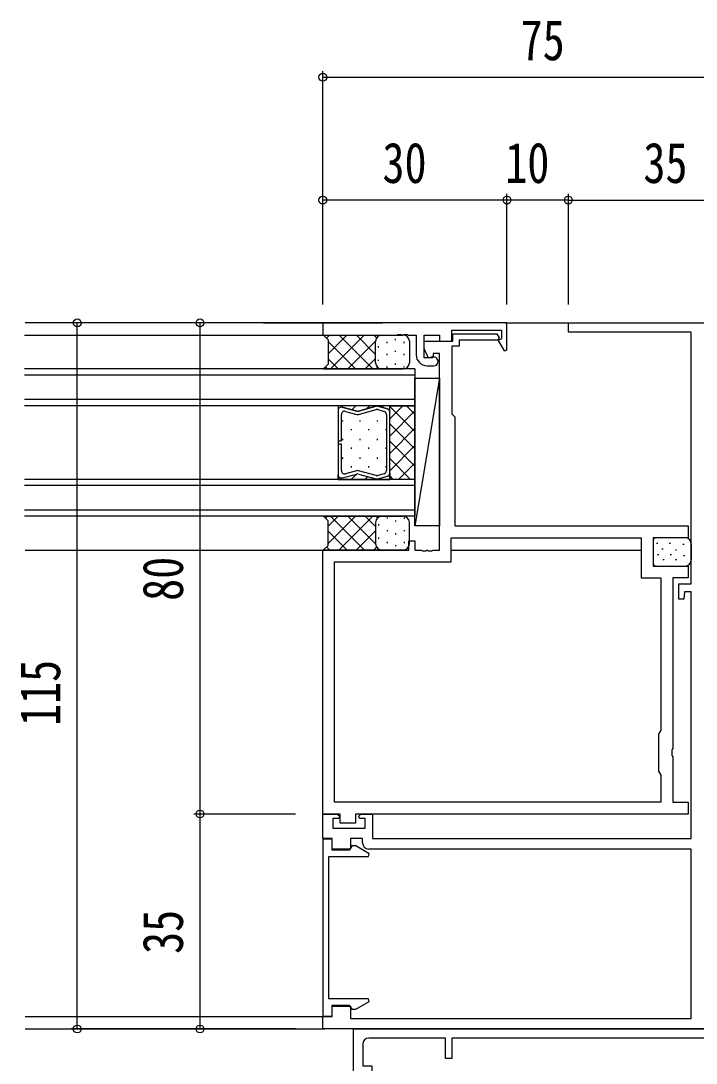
# Model space of a CAD drawing. Units: millimetres, scale not verified. Extents: x -1134 to 1133, y -806 to 806.
# Drawn here: x 684.7 to 794.7, y -202.6 to -32.8 of the extents above; entities that cross this region are included whole.
import ezdxf
from ezdxf.enums import TextEntityAlignment as Align

# ---------------------------------------------------------------- set-up
doc = ezdxf.new("R2010")
doc.units = ezdxf.units.MM
doc.header["$LTSCALE"] = 4
for name, color, linetype in [('0-2_YKK_11', 7, 'Continuous'), ('0-3_YKK_12', 2, 'Continuous'), ('0-4_YKK_13', 4, 'Continuous'), ('0-5_YKK_D', 6, 'Continuous')]:
    doc.layers.add(name, color=color, linetype=linetype)
doc.styles.add('ＭＳ ゴシック', font='')
doc.styles.get('ＭＳ ゴシック').set_extended_font_data('MS Gothic')

msp = doc.modelspace()

# ---------------------------------------------------------------- linework, layer by layer
at = {"layer": '0-2_YKK_11'}
msp.add_line((750.91, -89), (752.01, -89), dxfattribs=at)
for points in [[(740.38, -166.7), (740.38, -166), (738.41, -166), (738.41, -167.7), (735.41, -167.7), (735.41, -166), (733.91, -166), (733.91, -162), (736.31, -162), (736.71, -162.4), (736.41, -162.7), (735.54, -162.7), (735.54, -164.3), (740.81, -164.3), (740.81, -162.7), (740.01, -162.7), (739.71, -162.4), (740.11, -162), (742.01, -162), (742.01, -166), (793.91, -166), (793.91, -125.8), (792.815, -125.8), (792.71, -127), (791.91, -127), (791.91, -124.5), (793.91, -124.5), (793.91, -83.5), (773.91, -83.5), (773.91, -82), (808.91, -82)], [(763.91, -82), (733.91, -82), (733.91, -84), (745.952, -84), (746.135, -83.88), (746.685, -83.88), (746.868, -84), (746.952, -84), (747.135, -83.88), (747.685, -83.88), (747.868, -84), (749.11, -84), (749.11, -87.2)], [(751.705, -87.67), (751.574, -87.7), (750.41, -87.7), (750.41, -84), (752.91, -84), (752.91, -85), (754.91, -85), (754.91, -83.2), (763.01, -83.2), (763.01, -84.583), (762.5, -84.878), (763.465, -86.549), (763.91, -86.43), (763.91, -82)], [(793.41, -162), (739.21, -162), (739.21, -163.5), (736.71, -163.5), (736.71, -162), (733.91, -162), (733.91, -119), (747.91, -119), (747.91, -117.5), (748.91, -117.5), (748.91, -119), (749.952, -119), (750.135, -119.12), (750.685, -119.12), (750.868, -119), (750.952, -119), (751.135, -119.12), (751.685, -119.12), (751.868, -119), (752.91, -119), (752.91, -87), (751.91, -87), (751.91, -87.497), (751.145, -87.776), (750.41, -86.2), (750.41, -85), (755.11, -85), (755.11, -83.8), (762.252, -83.8), (762.633, -84.46), (762.437, -84.8), (756.11, -84.8), (756.11, -85.8), (754.91, -85.8), (754.91, -96.8), (755.11, -97), (755.41, -97.3), (755.41, -115.07), (793.41, -115.07), (793.41, -117)], [(793.41, -117), (787.71, -117), (787.71, -121.6), (793.41, -121.6), (793.41, -123.53), (790.91, -123.53), (790.91, -151.329), (790.767, -151.521), (790.767, -152.479), (790.91, -152.671), (790.91, -160.07), (793.41, -160.07), (793.41, -162)], [(803.91, -197), (733.91, -197), (733.91, -195), (735.41, -195), (735.41, -193.3), (738.41, -193.3), (738.41, -195.3), (793.91, -195.3), (793.91, -167.7), (741.38, -167.7)], [(738.91, -197), (808.91, -197), (808.91, -198.5), (804.369, -198.5), (804.185, -198.38), (803.636, -198.38), (803.452, -198.5), (799.369, -198.5), (799.185, -198.38), (798.636, -198.38), (798.452, -198.5), (754.91, -198.5), (754.91, -201.8), (753.91, -201.8), (753.91, -198.5), (741.41, -198.5)], [(740.41, -199.5), (740.41, -203), (741.91, -203), (741.91, -204.5), (740.41, -204.5), (740.41, -215.5), (741.91, -215.5), (741.91, -217), (738.91, -217), (738.91, -197)]]:
    msp.add_lwpolyline(points, dxfattribs=at)
for points in [[(788.98, -160.07), (735.84, -160.07), (735.84, -120.93), (754.84, -120.93), (754.84, -117), (785.78, -117), (785.78, -123.53), (788.98, -123.53), (788.98, -148.359), (788.61, -149), (788.61, -155), (788.98, -155.641)], [(733.91, -166.1), (733.91, -194.9), (735.41, -194.9), (735.41, -193.1), (738.21, -193.1), (738.614, -193.8), (739.285, -193.8), (741.459, -192.545), (741.34, -192.1), (734.91, -192.1), (734.91, -168.9), (741.34, -168.9), (741.459, -168.455), (739.285, -167.2), (738.614, -167.2), (738.21, -167.9), (735.41, -167.9), (735.41, -166.1)]]:
    msp.add_lwpolyline(points, close=True, dxfattribs=at)
for centre, radius, start, end in [((750.91, -87.2), 1.8, 180.00001, 269.99999), ((752.01, -88.3), 0.7, 270.00002, 115.84192), ((741.38, -166.7), 1, 180.00001, 269.99999), ((741.41, -199.5), 1, 90.00001, 179.99999)]:
    msp.add_arc(centre, radius, start, end, dxfattribs=at)
at = {"layer": '0-3_YKK_12'}
for p, q in [((733.91, -82), (685.41, -82)), ((724.255, -82), (743.616, -82)), ((763.61, -82), (774.21, -82)), ((685.31, -84), (734.21, -84)), ((748.91, -89.492), (685.31, -89.492)), ((748.91, -89.492), (748.91, -95.492)), ((748.91, -90.492), (685.31, -90.492)), ((748.91, -94.492), (685.31, -94.492)), ((748.91, -95.492), (685.31, -95.492)), ((736.422, -96.13), (736.411, -96.141)), ((736.411, -96.246), (736.411, -96.23)), ((737.06, -95.492), (736.827, -95.725)), ((739.425, -96.362), (737.071, -95.731)), ((737.071, -95.731), (739.425, -96.362)), ((737.596, -96.415), (739.425, -96.905)), ((739.305, -95.492), (738.644, -96.153)), ((742.575, -95.591), (739.696, -96.362)), ((739.696, -96.362), (742.575, -95.591)), ((739.696, -96.905), (742.575, -96.134)), ((741.55, -95.492), (741.04, -96.002)), ((744.421, -96.013), (742.846, -95.591)), ((742.846, -95.591), (744.421, -96.013)), ((742.846, -96.134), (743.896, -96.416)), ((743.795, -95.492), (743.516, -95.771)), ((746.93, -95.492), (744.81, -97.612)), ((744.81, -95.606), (748.91, -99.705)), ((748.91, -96.34), (744.81, -100.44)), ((744.81, -96.506), (744.81, -96.535)), ((744.81, -106.469), (744.81, -96.52)), ((747.525, -95.492), (748.91, -96.877)), ((737.168, -98.077), (737.168, -97.877)), ((739.998, -98.077), (739.998, -97.877)), ((742.828, -98.077), (742.828, -97.877)), ((744.285, -96.923), (744.285, -106.066)), ((744.81, -98.434), (748.91, -102.534)), ((738.583, -99.492), (738.583, -99.292)), ((741.413, -99.492), (741.413, -99.292)), ((744.243, -99.492), (744.243, -99.292)), ((748.91, -99.169), (744.81, -103.269)), ((737.168, -101.107), (737.168, -100.907)), ((739.998, -101.107), (739.998, -100.907)), ((742.828, -101.107), (742.828, -100.907)), ((744.81, -101.263), (748.91, -105.362)), ((738.583, -102.522), (738.583, -102.322)), ((741.413, -102.522), (741.413, -102.322)), ((744.243, -102.522), (744.243, -102.322)), ((748.91, -101.997), (744.81, -106.097)), ((737.168, -104.137), (737.168, -103.937)), ((739.998, -104.137), (739.998, -103.937)), ((742.828, -104.137), (742.828, -103.937)), ((744.81, -104.091), (748.211, -107.492)), ((748.91, -104.826), (746.244, -107.492)), ((736.41, -106.737), (736.41, -106.753)), ((737.071, -107.252), (739.425, -106.622)), ((737.071, -107.257), (739.424, -106.626)), ((739.424, -106.083), (737.596, -106.573)), ((739.391, -106.631), (738.53, -107.492)), ((738.583, -105.552), (738.583, -105.352)), ((742.574, -106.854), (739.696, -106.083)), ((739.696, -106.622), (742.574, -107.393)), ((739.696, -106.626), (742.574, -107.398)), ((741.413, -105.552), (741.413, -105.352)), ((742.574, -106.854), (742.574, -106.854)), ((743.896, -106.573), (742.846, -106.854)), ((744.243, -105.552), (744.243, -105.352)), ((744.81, -106.478), (744.81, -106.449)), ((744.81, -106.919), (745.383, -107.492)), ((748.91, -107.492), (685.31, -107.492)), ((748.91, -108.492), (685.31, -108.492)), ((736.615, -107.161), (736.41, -107.366)), ((741.233, -107.034), (740.775, -107.492)), ((742.846, -107.393), (744.421, -106.971)), ((742.846, -107.398), (744.421, -106.976)), ((743.219, -107.293), (743.02, -107.492)), ((748.91, -107.492), (748.91, -113.492)), ((748.91, -112.492), (685.31, -112.492)), ((748.91, -113.492), (685.31, -113.492)), ((685.41, -118.999), (734.21, -118.999)), ((754.84, -119), (785.78, -119)), ((685.41, -195), (734.207, -195)), ((685.41, -197), (734.21, -197))]:
    msp.add_line(p, q, dxfattribs=at)
for points in [[(736.411, -95.492), (736.41, -107.492), (744.81, -107.492), (744.81, -95.492)], [(748.91, -107.492), (744.81, -107.492), (744.81, -95.492), (748.91, -95.492)]]:
    msp.add_lwpolyline(points, close=True, dxfattribs=at)
for points in [[(736.411, -96.238), (736.41, -101.232), (736.935, -101.232), (736.936, -96.923)], [(744.81, -96.506), (744.81, -95.492), (736.411, -95.492), (736.411, -96.23)], [(736.935, -106.066), (736.935, -101.757), (736.41, -101.757), (736.41, -106.75)], [(744.81, -106.478), (744.81, -107.492), (736.41, -107.492), (736.41, -106.753)]]:
    msp.add_lwpolyline(points, dxfattribs=at)
for centre, start, end in [((736.936, -96.238), 74.99631, 179.99817), ((736.936, -96.238), 74.99628, 179.11056), ((736.936, -96.238), 179.11056, 180.88583), ((737.461, -96.923), 74.99631, 179.9962), ((739.561, -95.855), 254.99588, 284.9963), ((739.561, -95.855), 254.99628, 284.9963), ((742.71, -96.642), 74.99656, 104.99604), ((742.711, -96.098), 74.99593, 104.99624), ((742.711, -96.098), 74.99629, 104.9963), ((743.76, -96.923), 359.99823, 74.99616), ((744.285, -96.52), 359.99823, 74.99616), ((744.285, -96.52), 1.57977, 74.99629), ((744.285, -96.52), 358.41663, 1.57977), ((739.561, -96.398), 254.99567, 284.99692), ((736.935, -106.745), 179.11056, 180.88583), ((736.935, -106.75), 179.99822, 285.00008), ((736.935, -106.745), 180.88583, 285.00011), ((737.46, -106.066), 180.00019, 285.00008), ((739.56, -106.59), 74.99947, 105.00072), ((739.56, -107.129), 75.0001, 105.00011), ((739.56, -107.134), 75.00009, 105.00052), ((742.71, -106.347), 255.04236, 255.06678), ((742.71, -106.347), 255.01771, 255.06685), ((742.71, -106.347), 255.0338, 255.03604), ((742.71, -106.347), 255.03233, 255.0338), ((742.71, -106.347), 255.01473, 255.03233), ((742.71, -106.347), 255.00782, 255.01469), ((742.71, -106.347), 255.00614, 255.00782), ((742.71, -106.347), 255.00437, 255.00665), ((742.71, -106.347), 255.00394, 255.00437), ((742.71, -106.347), 255.00035, 284.99984), ((742.71, -106.347), 255.11667, 255.17121), ((742.71, -106.347), 255.08055, 255.11667), ((742.71, -106.347), 255.062, 255.08055), ((742.71, -106.347), 255.17121, 255.52873), ((742.71, -106.347), 255.52873, 255.96195), ((743.76, -106.066), 284.99333, 359.96185), ((744.285, -106.469), 284.98992, 359.971), ((744.285, -106.464), 285.0001, 358.41663), ((744.285, -106.464), 358.41663, 1.57977), ((742.71, -106.886), 255.0001, 285.0001), ((742.71, -106.891), 255.00015, 285.00046)]:
    msp.add_arc(centre, 0.525, start, end, dxfattribs=at)
at = {"layer": '0-4_YKK_13'}
for p, q in [((734.013, -84), (747.013, -84)), ((735.009, -84), (734.51, -84.5)), ((737.838, -84), (734.774, -87.064)), ((740.666, -84), (735.166, -89.5)), ((742.054, -89.5), (736.554, -84)), ((742.51, -87.127), (739.383, -84)), ((742.669, -84.458), (742.211, -84)), ((743.495, -84), (743.494, -84)), ((745.775, -84.812), (745.775, -84.612)), ((739.226, -89.5), (734.76, -85.034)), ((742.51, -84.984), (737.995, -89.5)), ((742.513, -88.5), (742.51, -85)), ((742.962, -86.01), (742.962, -85.81)), ((744.377, -85.309), (744.377, -85.109)), ((745.775, -86.742), (745.775, -86.542)), ((747.177, -85.309), (747.177, -85.109)), ((748.01, -85), (748.01, -88.5)), ((736.398, -89.5), (734.76, -87.862)), ((742.51, -87.813), (740.823, -89.5)), ((742.962, -88.206), (742.962, -88.006)), ((744.377, -87.239), (744.377, -87.039)), ((747.177, -87.239), (747.177, -87.039)), ((734.013, -89.5), (747.013, -89.5)), ((734.669, -89.5), (734.341, -89.172)), ((742.822, -89.226), (742.549, -89.5)), ((744.377, -89.313), (744.377, -89.113)), ((745.775, -88.816), (745.775, -88.616)), ((747.177, -89.292), (747.177, -89.092)), ((752.909, -91), (748.91, -115.059)), ((734.013, -113.492), (747.013, -113.492)), ((734.669, -113.492), (734.341, -113.82)), ((739.226, -113.492), (734.76, -117.958)), ((736.398, -113.492), (734.76, -115.13)), ((740.666, -118.992), (735.166, -113.492)), ((742.054, -113.492), (736.554, -118.992)), ((742.51, -118.008), (737.995, -113.492)), ((742.51, -115.179), (740.823, -113.492)), ((742.822, -113.766), (742.549, -113.492)), ((744.377, -113.679), (744.377, -113.879)), ((747.177, -113.7), (747.177, -113.9)), ((742.513, -114.492), (742.51, -117.992)), ((742.962, -114.786), (742.962, -114.986)), ((745.775, -114.176), (745.775, -114.376)), ((748.01, -117.992), (748.01, -114.492)), ((737.838, -118.992), (734.774, -115.928)), ((742.51, -115.865), (739.383, -118.992)), ((742.962, -116.982), (742.962, -117.182)), ((744.377, -115.753), (744.377, -115.953)), ((745.775, -116.25), (745.775, -116.45)), ((747.177, -115.753), (747.177, -115.953)), ((792.91, -117), (788.21, -117)), ((735.009, -118.992), (734.51, -118.492)), ((742.669, -118.534), (742.211, -118.992)), ((744.377, -117.683), (744.377, -117.883)), ((745.775, -118.18), (745.775, -118.38)), ((747.177, -117.683), (747.177, -117.883)), ((787.71, -117.5), (787.71, -121.1)), ((788.473, -117.954), (788.273, -117.954)), ((790.553, -117.939), (790.353, -117.939)), ((792.753, -118.074), (792.553, -118.074)), ((793.91, -118), (793.91, -120.6)), ((734.013, -118.992), (747.013, -118.992)), ((743.495, -118.992), (743.494, -118.992)), ((788.638, -119.799), (788.438, -119.799)), ((789.343, -118.869), (789.143, -118.869)), ((790.688, -119.799), (790.488, -119.799)), ((791.543, -119.004), (791.343, -119.004)), ((792.888, -119.934), (792.688, -119.934)), ((788.21, -121.6), (792.91, -121.6)), ((789.508, -120.608), (789.308, -120.608)), ((791.558, -120.593), (791.358, -120.593))]:
    msp.add_line(p, q, dxfattribs=at)
for points in [[(734.01, -84), (734.76, -84.75), (734.76, -88.753), (734.013, -89.5)], [(734.01, -118.992), (734.76, -118.242), (734.76, -114.239), (734.013, -113.492)]]:
    msp.add_lwpolyline(points, dxfattribs=at)
msp.add_lwpolyline([(752.909, -115.059), (748.91, -115.059), (748.91, -91), (752.909, -91)], close=True, dxfattribs=at)
for centre, radius, start, end in [((743.51, -85), 1, 90, 180), ((743.51, -85), 1, 90, 180), ((747.01, -85), 1, 0, 90), ((743.513, -88.5), 1, 180, 270), ((747.01, -88.5), 1, 270, 0), ((743.513, -114.492), 1, 90, 180), ((747.01, -114.492), 1, 0, 90), ((788.21, -117.5), 0.5, 90, 180), ((792.91, -118), 1, 0, 90), ((743.51, -117.992), 1, 180, 270), ((743.51, -117.992), 1, 180, 270), ((747.01, -117.992), 1, 270, 0), ((788.21, -121.1), 0.5, 180, 270), ((792.91, -120.6), 1, 270, 0)]:
    msp.add_arc(centre, radius, start, end, dxfattribs=at)
at = {"layer": '0-5_YKK_D'}
for p, q in [((733.91, -78.999), (733.91, -40.999)), ((733.91, -41.999), (808.91, -41.999)), ((733.91, -79), (733.91, -61)), ((763.91, -79), (763.91, -61)), ((763.91, -79), (763.91, -61)), ((773.91, -79), (773.91, -61)), ((773.91, -79), (773.91, -61)), ((763.91, -62), (733.91, -62)), ((773.91, -62), (763.91, -62)), ((773.91, -62), (808.91, -62)), ((729.474, -82), (692.91, -82)), ((693.91, -197), (693.91, -82)), ((729.474, -82), (712.91, -82)), ((713.91, -162), (713.91, -82)), ((729.474, -162), (712.91, -162)), ((729.474, -162), (712.91, -162)), ((713.91, -197), (713.91, -162)), ((729.474, -197), (692.91, -197)), ((729.474, -197), (712.91, -197))]:
    msp.add_line(p, q, dxfattribs=at)
for centre in [(733.91, -41.999), (733.91, -62), (763.91, -62), (763.91, -62), (773.91, -62), (773.91, -62), (693.91, -82), (713.91, -82), (713.91, -162), (713.91, -162), (693.91, -197), (713.91, -197)]:
    msp.add_circle(centre, 0.637, dxfattribs=at)

# ---------------------------------------------------------------- texts
at = {"layer": '0-5_YKK_D', "style": 'ＭＳ ゴシック', "width": 0.8}
for s, p in [('75', (766.13, -41.199)), ('30', (743.63, -61.2)), ('10', (763.63, -61.2)), ('35', (786.13, -61.2))]:
    msp.add_text(s, height=6.598, dxfattribs=at).set_placement(p, align=Align.BOTTOM_LEFT)
for s, p in [('80', (713.11, -127.28)), ('115', (693.11, -147.66)), ('35', (713.11, -184.78))]:
    msp.add_text(s, height=6.598, rotation=90, dxfattribs=at).set_placement(p, align=Align.BOTTOM_LEFT)

doc.saveas('drawing.dxf')
